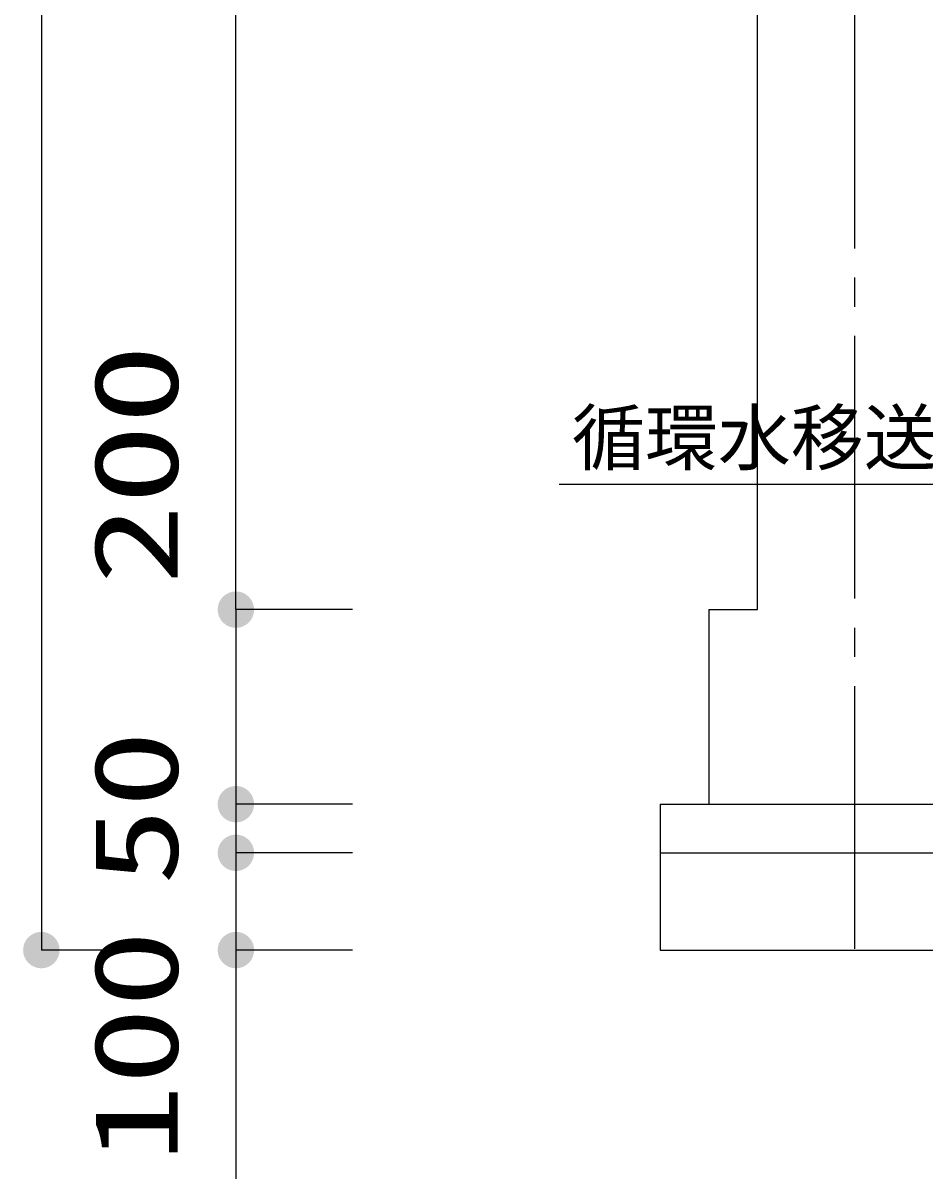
# Model space of a CAD drawing. Units: millimetres, scale not verified. Extents: x -9125 to 8193, y -6841 to 5236.
# Drawn here: x -666 to 262, y -4496 to -3308 of the extents above; entities that cross this region are included whole.
import ezdxf
from ezdxf.enums import TextEntityAlignment as Align

# ---------------------------------------------------------------- set-up
doc = ezdxf.new("R2010")
doc.units = ezdxf.units.MM
doc.header["$LTSCALE"] = 30
doc.linetypes.add('CHAIN2', pattern=[12, 9, -1, 1, -1])
for name, color, linetype, lineweight in [('0-1_KIKI', 3, 'Continuous', 25), ('0-2_SEISAKU', 2, 'Continuous', 25), ('0-6_SUNPO', 7, 'Continuous', 25)]:
    doc.layers.add(name, color=color, linetype=linetype, lineweight=lineweight)
doc.styles.add('MS Gothic', font='')
doc.styles.add('ＭＳ ゴシック', font='')
doc.styles.get('MS Gothic').set_extended_font_data('MS Gothic')
doc.styles.get('ＭＳ ゴシック').set_extended_font_data('MS Gothic')

msp = doc.modelspace()

# ---------------------------------------------------------------- linework, layer by layer
at = {"layer": '0-1_KIKI', "color": 4}
msp.add_line((412.38, -3782.14), (-114.64, -3782.14), dxfattribs=at)
at = {"layer": '0-2_SEISAKU', "linetype": 'CHAIN2'}
msp.add_line((189.47, -4259.3), (189.47, -2020.25), dxfattribs=at)
at = {"layer": '0-2_SEISAKU'}
for p, q in [((89.47, -3910.73), (89.47, -2260.73)), ((39.47, -3910.73), (89.47, -3910.73)), ((39.47, -3910.73), (39.47, -4110.73)), ((-10.53, -4110.73), (2009.47, -4110.73)), ((-10.53, -4110.73), (-10.53, -4210.73)), ((-10.53, -4160.73), (2009.47, -4160.73))]:
    msp.add_line(p, q, dxfattribs=at)
msp.add_lwpolyline([(-10.53, -4160.73), (-10.53, -4260.73), (2009.47, -4260.73)], dxfattribs=at)
at = {"layer": '0-6_SUNPO', "color": 4}
for p, q in [((-646.84, -2060.73), (-646.84, -4260.73)), ((-446.84, -3910.72), (-446.84, -2310.73)), ((-326.84, -3910.72), (-446.84, -3910.72)), ((-446.84, -3910.72), (-446.84, -4110.72)), ((-326.84, -3910.72), (-446.84, -3910.72)), ((-326.84, -4110.72), (-446.84, -4110.72)), ((-326.84, -4110.72), (-446.84, -4110.72)), ((-446.84, -4110.72), (-446.84, -4160.72)), ((-326.84, -4160.72), (-446.84, -4160.72)), ((-326.84, -4160.72), (-446.84, -4160.72)), ((-446.84, -4160.72), (-446.84, -4260.72)), ((-526.84, -4260.73), (-646.84, -4260.73)), ((-326.84, -4260.72), (-446.84, -4260.72)), ((-446.84, -4260.72), (-446.84, -4495.96))]:
    msp.add_line(p, q, dxfattribs=at)
at = {"layer": '0-6_SUNPO'}
for points in [[(-457.25, -3895.13), (-446.84, -3910.72), (-460.1, -3897.46)], [(-457.25, -3895.13), (-446.84, -3910.72), (-460.1, -3897.46)], [(-454.01, -3893.4), (-446.84, -3910.72), (-457.25, -3895.13)], [(-454.01, -3893.4), (-446.84, -3910.72), (-457.25, -3895.13)], [(-450.5, -3892.33), (-446.84, -3910.72), (-454.01, -3893.4)], [(-450.5, -3892.33), (-446.84, -3910.72), (-454.01, -3893.4)], [(-446.84, -3891.97), (-446.84, -3910.72), (-450.5, -3892.33)], [(-446.84, -3891.97), (-446.84, -3910.72), (-450.5, -3892.33)], [(-443.18, -3892.33), (-446.84, -3910.72), (-446.84, -3891.97)], [(-443.18, -3892.33), (-446.84, -3910.72), (-446.84, -3891.97)], [(-439.66, -3893.4), (-446.84, -3910.72), (-443.18, -3892.33)], [(-439.66, -3893.4), (-446.84, -3910.72), (-443.18, -3892.33)], [(-436.42, -3895.13), (-446.84, -3910.72), (-439.66, -3893.4)], [(-436.42, -3895.13), (-446.84, -3910.72), (-439.66, -3893.4)], [(-433.58, -3897.46), (-446.84, -3910.72), (-436.42, -3895.13)], [(-433.58, -3897.46), (-446.84, -3910.72), (-436.42, -3895.13)], [(-465.23, -3907.06), (-446.84, -3910.72), (-465.59, -3910.72)], [(-465.23, -3907.06), (-446.84, -3910.72), (-465.59, -3910.72)], [(-464.16, -3903.55), (-446.84, -3910.72), (-465.23, -3907.06)], [(-464.16, -3903.55), (-446.84, -3910.72), (-465.23, -3907.06)], [(-462.43, -3900.31), (-446.84, -3910.72), (-464.16, -3903.55)], [(-462.43, -3900.31), (-446.84, -3910.72), (-464.16, -3903.55)], [(-460.1, -3897.46), (-446.84, -3910.72), (-462.43, -3900.31)], [(-460.1, -3897.46), (-446.84, -3910.72), (-462.43, -3900.31)], [(-431.25, -3900.31), (-446.84, -3910.72), (-433.58, -3897.46)], [(-431.25, -3900.31), (-446.84, -3910.72), (-433.58, -3897.46)], [(-429.51, -3903.55), (-446.84, -3910.72), (-431.25, -3900.31)], [(-429.51, -3903.55), (-446.84, -3910.72), (-431.25, -3900.31)], [(-428.45, -3907.06), (-446.84, -3910.72), (-429.51, -3903.55)], [(-428.45, -3907.06), (-446.84, -3910.72), (-429.51, -3903.55)], [(-428.09, -3910.72), (-446.84, -3910.72), (-428.45, -3907.06)], [(-428.09, -3910.72), (-446.84, -3910.72), (-428.45, -3907.06)], [(-465.59, -3910.72), (-446.84, -3910.72), (-465.23, -3914.38)], [(-465.59, -3910.72), (-446.84, -3910.72), (-465.23, -3914.38)], [(-465.23, -3914.38), (-446.84, -3910.72), (-464.16, -3917.9)], [(-465.23, -3914.38), (-446.84, -3910.72), (-464.16, -3917.9)], [(-464.16, -3917.9), (-446.84, -3910.72), (-462.43, -3921.14)], [(-464.16, -3917.9), (-446.84, -3910.72), (-462.43, -3921.14)], [(-462.43, -3921.14), (-446.84, -3910.72), (-460.1, -3923.98)], [(-462.43, -3921.14), (-446.84, -3910.72), (-460.1, -3923.98)], [(-460.1, -3923.98), (-446.84, -3910.72), (-457.25, -3926.31)], [(-460.1, -3923.98), (-446.84, -3910.72), (-457.25, -3926.31)], [(-457.25, -3926.31), (-446.84, -3910.72), (-454.01, -3928.05)], [(-457.25, -3926.31), (-446.84, -3910.72), (-454.01, -3928.05)], [(-454.01, -3928.05), (-446.84, -3910.72), (-450.5, -3929.11)], [(-454.01, -3928.05), (-446.84, -3910.72), (-450.5, -3929.11)], [(-450.5, -3929.11), (-446.84, -3910.72), (-446.84, -3929.47)], [(-450.5, -3929.11), (-446.84, -3910.72), (-446.84, -3929.47)], [(-446.84, -3929.47), (-446.84, -3910.72), (-443.18, -3929.11)], [(-443.18, -3929.11), (-446.84, -3910.72), (-439.66, -3928.05)], [(-439.66, -3928.05), (-446.84, -3910.72), (-436.42, -3926.31)], [(-436.42, -3926.31), (-446.84, -3910.72), (-433.58, -3923.98)], [(-433.58, -3923.98), (-446.84, -3910.72), (-431.25, -3921.14)], [(-431.25, -3921.14), (-446.84, -3910.72), (-429.51, -3917.9)], [(-429.51, -3917.9), (-446.84, -3910.72), (-428.45, -3914.38)], [(-428.45, -3914.38), (-446.84, -3910.72), (-428.09, -3910.72)], [(-446.84, -3929.47), (-446.84, -3910.72), (-443.18, -3929.11)], [(-443.18, -3929.11), (-446.84, -3910.72), (-439.66, -3928.05)], [(-439.66, -3928.05), (-446.84, -3910.72), (-436.42, -3926.31)], [(-436.42, -3926.31), (-446.84, -3910.72), (-433.58, -3923.98)], [(-433.58, -3923.98), (-446.84, -3910.72), (-431.25, -3921.14)], [(-431.25, -3921.14), (-446.84, -3910.72), (-429.51, -3917.9)], [(-429.51, -3917.9), (-446.84, -3910.72), (-428.45, -3914.38)], [(-428.45, -3914.38), (-446.84, -3910.72), (-428.09, -3910.72)], [(-460.1, -4097.46), (-446.84, -4110.72), (-462.43, -4100.31)], [(-460.1, -4097.46), (-446.84, -4110.72), (-462.43, -4100.31)], [(-457.25, -4095.13), (-446.84, -4110.72), (-460.1, -4097.46)], [(-457.25, -4095.13), (-446.84, -4110.72), (-460.1, -4097.46)], [(-454.01, -4093.4), (-446.84, -4110.72), (-457.25, -4095.13)], [(-454.01, -4093.4), (-446.84, -4110.72), (-457.25, -4095.13)], [(-450.5, -4092.33), (-446.84, -4110.72), (-454.01, -4093.4)], [(-450.5, -4092.33), (-446.84, -4110.72), (-454.01, -4093.4)], [(-446.84, -4091.97), (-446.84, -4110.72), (-450.5, -4092.33)], [(-446.84, -4091.97), (-446.84, -4110.72), (-450.5, -4092.33)], [(-443.18, -4092.33), (-446.84, -4110.72), (-446.84, -4091.97)], [(-443.18, -4092.33), (-446.84, -4110.72), (-446.84, -4091.97)], [(-439.66, -4093.4), (-446.84, -4110.72), (-443.18, -4092.33)], [(-439.66, -4093.4), (-446.84, -4110.72), (-443.18, -4092.33)], [(-436.42, -4095.13), (-446.84, -4110.72), (-439.66, -4093.4)], [(-436.42, -4095.13), (-446.84, -4110.72), (-439.66, -4093.4)], [(-433.58, -4097.46), (-446.84, -4110.72), (-436.42, -4095.13)], [(-433.58, -4097.46), (-446.84, -4110.72), (-436.42, -4095.13)], [(-431.25, -4100.31), (-446.84, -4110.72), (-433.58, -4097.46)], [(-431.25, -4100.31), (-446.84, -4110.72), (-433.58, -4097.46)], [(-465.23, -4107.06), (-446.84, -4110.72), (-465.59, -4110.72)], [(-465.23, -4107.06), (-446.84, -4110.72), (-465.59, -4110.72)], [(-465.59, -4110.72), (-446.84, -4110.72), (-465.23, -4114.38)], [(-465.59, -4110.72), (-446.84, -4110.72), (-465.23, -4114.38)], [(-464.16, -4103.55), (-446.84, -4110.72), (-465.23, -4107.06)], [(-464.16, -4103.55), (-446.84, -4110.72), (-465.23, -4107.06)], [(-465.23, -4114.38), (-446.84, -4110.72), (-464.16, -4117.9)], [(-465.23, -4114.38), (-446.84, -4110.72), (-464.16, -4117.9)], [(-462.43, -4100.31), (-446.84, -4110.72), (-464.16, -4103.55)], [(-462.43, -4100.31), (-446.84, -4110.72), (-464.16, -4103.55)], [(-464.16, -4117.9), (-446.84, -4110.72), (-462.43, -4121.14)], [(-464.16, -4117.9), (-446.84, -4110.72), (-462.43, -4121.14)], [(-462.43, -4121.14), (-446.84, -4110.72), (-460.1, -4123.98)], [(-462.43, -4121.14), (-446.84, -4110.72), (-460.1, -4123.98)], [(-460.1, -4123.98), (-446.84, -4110.72), (-457.25, -4126.31)], [(-460.1, -4123.98), (-446.84, -4110.72), (-457.25, -4126.31)], [(-457.25, -4126.31), (-446.84, -4110.72), (-454.01, -4128.05)], [(-457.25, -4126.31), (-446.84, -4110.72), (-454.01, -4128.05)], [(-454.01, -4128.05), (-446.84, -4110.72), (-450.5, -4129.11)], [(-454.01, -4128.05), (-446.84, -4110.72), (-450.5, -4129.11)], [(-450.5, -4129.11), (-446.84, -4110.72), (-446.84, -4129.47)], [(-450.5, -4129.11), (-446.84, -4110.72), (-446.84, -4129.47)], [(-429.51, -4103.55), (-446.84, -4110.72), (-431.25, -4100.31)], [(-429.51, -4103.55), (-446.84, -4110.72), (-431.25, -4100.31)], [(-428.45, -4107.06), (-446.84, -4110.72), (-429.51, -4103.55)], [(-428.45, -4107.06), (-446.84, -4110.72), (-429.51, -4103.55)], [(-428.09, -4110.72), (-446.84, -4110.72), (-428.45, -4107.06)], [(-428.09, -4110.72), (-446.84, -4110.72), (-428.45, -4107.06)], [(-446.84, -4129.47), (-446.84, -4110.72), (-443.18, -4129.11)], [(-443.18, -4129.11), (-446.84, -4110.72), (-439.66, -4128.05)], [(-439.66, -4128.05), (-446.84, -4110.72), (-436.42, -4126.31)], [(-436.42, -4126.31), (-446.84, -4110.72), (-433.58, -4123.98)], [(-433.58, -4123.98), (-446.84, -4110.72), (-431.25, -4121.14)], [(-431.25, -4121.14), (-446.84, -4110.72), (-429.51, -4117.9)], [(-429.51, -4117.9), (-446.84, -4110.72), (-428.45, -4114.38)], [(-428.45, -4114.38), (-446.84, -4110.72), (-428.09, -4110.72)], [(-446.84, -4129.47), (-446.84, -4110.72), (-443.18, -4129.11)], [(-443.18, -4129.11), (-446.84, -4110.72), (-439.66, -4128.05)], [(-439.66, -4128.05), (-446.84, -4110.72), (-436.42, -4126.31)], [(-436.42, -4126.31), (-446.84, -4110.72), (-433.58, -4123.98)], [(-433.58, -4123.98), (-446.84, -4110.72), (-431.25, -4121.14)], [(-431.25, -4121.14), (-446.84, -4110.72), (-429.51, -4117.9)], [(-429.51, -4117.9), (-446.84, -4110.72), (-428.45, -4114.38)], [(-428.45, -4114.38), (-446.84, -4110.72), (-428.09, -4110.72)], [(-457.25, -4145.13), (-446.84, -4160.72), (-460.1, -4147.46)], [(-457.25, -4145.13), (-446.84, -4160.72), (-460.1, -4147.46)], [(-454.01, -4143.4), (-446.84, -4160.72), (-457.25, -4145.13)], [(-454.01, -4143.4), (-446.84, -4160.72), (-457.25, -4145.13)], [(-450.5, -4142.33), (-446.84, -4160.72), (-454.01, -4143.4)], [(-450.5, -4142.33), (-446.84, -4160.72), (-454.01, -4143.4)], [(-446.84, -4141.97), (-446.84, -4160.72), (-450.5, -4142.33)], [(-446.84, -4141.97), (-446.84, -4160.72), (-450.5, -4142.33)], [(-443.18, -4142.33), (-446.84, -4160.72), (-446.84, -4141.97)], [(-443.18, -4142.33), (-446.84, -4160.72), (-446.84, -4141.97)], [(-439.66, -4143.4), (-446.84, -4160.72), (-443.18, -4142.33)], [(-439.66, -4143.4), (-446.84, -4160.72), (-443.18, -4142.33)], [(-436.42, -4145.13), (-446.84, -4160.72), (-439.66, -4143.4)], [(-436.42, -4145.13), (-446.84, -4160.72), (-439.66, -4143.4)], [(-433.58, -4147.46), (-446.84, -4160.72), (-436.42, -4145.13)], [(-433.58, -4147.46), (-446.84, -4160.72), (-436.42, -4145.13)], [(-465.23, -4157.06), (-446.84, -4160.72), (-465.59, -4160.72)], [(-465.23, -4157.06), (-446.84, -4160.72), (-465.59, -4160.72)], [(-464.16, -4153.55), (-446.84, -4160.72), (-465.23, -4157.06)], [(-464.16, -4153.55), (-446.84, -4160.72), (-465.23, -4157.06)], [(-462.43, -4150.31), (-446.84, -4160.72), (-464.16, -4153.55)], [(-462.43, -4150.31), (-446.84, -4160.72), (-464.16, -4153.55)], [(-460.1, -4147.46), (-446.84, -4160.72), (-462.43, -4150.31)], [(-460.1, -4147.46), (-446.84, -4160.72), (-462.43, -4150.31)], [(-431.25, -4150.31), (-446.84, -4160.72), (-433.58, -4147.46)], [(-431.25, -4150.31), (-446.84, -4160.72), (-433.58, -4147.46)], [(-429.51, -4153.55), (-446.84, -4160.72), (-431.25, -4150.31)], [(-429.51, -4153.55), (-446.84, -4160.72), (-431.25, -4150.31)], [(-428.45, -4157.06), (-446.84, -4160.72), (-429.51, -4153.55)], [(-428.45, -4157.06), (-446.84, -4160.72), (-429.51, -4153.55)], [(-428.09, -4160.72), (-446.84, -4160.72), (-428.45, -4157.06)], [(-428.09, -4160.72), (-446.84, -4160.72), (-428.45, -4157.06)], [(-465.59, -4160.72), (-446.84, -4160.72), (-465.23, -4164.38)], [(-465.59, -4160.72), (-446.84, -4160.72), (-465.23, -4164.38)], [(-465.23, -4164.38), (-446.84, -4160.72), (-464.16, -4167.9)], [(-465.23, -4164.38), (-446.84, -4160.72), (-464.16, -4167.9)], [(-464.16, -4167.9), (-446.84, -4160.72), (-462.43, -4171.14)], [(-464.16, -4167.9), (-446.84, -4160.72), (-462.43, -4171.14)], [(-462.43, -4171.14), (-446.84, -4160.72), (-460.1, -4173.98)], [(-462.43, -4171.14), (-446.84, -4160.72), (-460.1, -4173.98)], [(-460.1, -4173.98), (-446.84, -4160.72), (-457.25, -4176.31)], [(-460.1, -4173.98), (-446.84, -4160.72), (-457.25, -4176.31)], [(-457.25, -4176.31), (-446.84, -4160.72), (-454.01, -4178.05)], [(-457.25, -4176.31), (-446.84, -4160.72), (-454.01, -4178.05)], [(-454.01, -4178.05), (-446.84, -4160.72), (-450.5, -4179.11)], [(-454.01, -4178.05), (-446.84, -4160.72), (-450.5, -4179.11)], [(-450.5, -4179.11), (-446.84, -4160.72), (-446.84, -4179.47)], [(-450.5, -4179.11), (-446.84, -4160.72), (-446.84, -4179.47)], [(-446.84, -4179.47), (-446.84, -4160.72), (-443.18, -4179.11)], [(-443.18, -4179.11), (-446.84, -4160.72), (-439.66, -4178.05)], [(-439.66, -4178.05), (-446.84, -4160.72), (-436.42, -4176.31)], [(-436.42, -4176.31), (-446.84, -4160.72), (-433.58, -4173.98)], [(-433.58, -4173.98), (-446.84, -4160.72), (-431.25, -4171.14)], [(-431.25, -4171.14), (-446.84, -4160.72), (-429.51, -4167.9)], [(-429.51, -4167.9), (-446.84, -4160.72), (-428.45, -4164.38)], [(-428.45, -4164.38), (-446.84, -4160.72), (-428.09, -4160.72)], [(-446.84, -4179.47), (-446.84, -4160.72), (-443.18, -4179.11)], [(-443.18, -4179.11), (-446.84, -4160.72), (-439.66, -4178.05)], [(-439.66, -4178.05), (-446.84, -4160.72), (-436.42, -4176.31)], [(-436.42, -4176.31), (-446.84, -4160.72), (-433.58, -4173.98)], [(-433.58, -4173.98), (-446.84, -4160.72), (-431.25, -4171.14)], [(-431.25, -4171.14), (-446.84, -4160.72), (-429.51, -4167.9)], [(-429.51, -4167.9), (-446.84, -4160.72), (-428.45, -4164.38)], [(-428.45, -4164.38), (-446.84, -4160.72), (-428.09, -4160.72)], [(-664.16, -4253.55), (-646.84, -4260.73), (-665.23, -4257.07)], [(-662.43, -4250.31), (-646.84, -4260.73), (-664.16, -4253.55)], [(-660.1, -4247.47), (-646.84, -4260.73), (-662.43, -4250.31)], [(-657.25, -4245.14), (-646.84, -4260.73), (-660.1, -4247.47)], [(-654.01, -4243.41), (-646.84, -4260.73), (-657.25, -4245.14)], [(-650.5, -4242.34), (-646.84, -4260.73), (-654.01, -4243.41)], [(-646.84, -4241.98), (-646.84, -4260.73), (-650.5, -4242.34)], [(-643.18, -4242.34), (-646.84, -4260.73), (-646.84, -4241.98)], [(-639.66, -4243.41), (-646.84, -4260.73), (-643.18, -4242.34)], [(-636.42, -4245.14), (-646.84, -4260.73), (-639.66, -4243.41)], [(-633.58, -4247.47), (-646.84, -4260.73), (-636.42, -4245.14)], [(-631.25, -4250.31), (-646.84, -4260.73), (-633.58, -4247.47)], [(-629.51, -4253.55), (-646.84, -4260.73), (-631.25, -4250.31)], [(-628.45, -4257.07), (-646.84, -4260.73), (-629.51, -4253.55)], [(-464.16, -4253.55), (-446.84, -4260.72), (-465.23, -4257.06)], [(-462.43, -4250.31), (-446.84, -4260.72), (-464.16, -4253.55)], [(-460.1, -4247.46), (-446.84, -4260.72), (-462.43, -4250.31)], [(-457.25, -4245.13), (-446.84, -4260.72), (-460.1, -4247.46)], [(-454.01, -4243.4), (-446.84, -4260.72), (-457.25, -4245.13)], [(-450.5, -4242.33), (-446.84, -4260.72), (-454.01, -4243.4)], [(-446.84, -4241.97), (-446.84, -4260.72), (-450.5, -4242.33)], [(-443.18, -4242.33), (-446.84, -4260.72), (-446.84, -4241.97)], [(-439.66, -4243.4), (-446.84, -4260.72), (-443.18, -4242.33)], [(-436.42, -4245.13), (-446.84, -4260.72), (-439.66, -4243.4)], [(-433.58, -4247.46), (-446.84, -4260.72), (-436.42, -4245.13)], [(-431.25, -4250.31), (-446.84, -4260.72), (-433.58, -4247.46)], [(-429.51, -4253.55), (-446.84, -4260.72), (-431.25, -4250.31)], [(-428.45, -4257.06), (-446.84, -4260.72), (-429.51, -4253.55)], [(-665.23, -4257.07), (-646.84, -4260.73), (-665.59, -4260.73)], [(-665.59, -4260.73), (-646.84, -4260.73), (-665.23, -4264.39)], [(-665.23, -4264.39), (-646.84, -4260.73), (-664.16, -4267.91)], [(-664.16, -4267.91), (-646.84, -4260.73), (-662.43, -4271.15)], [(-662.43, -4271.15), (-646.84, -4260.73), (-660.1, -4273.99)], [(-660.1, -4273.99), (-646.84, -4260.73), (-657.25, -4276.32)], [(-657.25, -4276.32), (-646.84, -4260.73), (-654.01, -4278.05)], [(-654.01, -4278.05), (-646.84, -4260.73), (-650.5, -4279.12)], [(-650.5, -4279.12), (-646.84, -4260.73), (-646.84, -4279.48)], [(-628.09, -4260.73), (-646.84, -4260.73), (-628.45, -4257.07)], [(-646.84, -4279.48), (-646.84, -4260.73), (-643.18, -4279.12)], [(-643.18, -4279.12), (-646.84, -4260.73), (-639.66, -4278.05)], [(-639.66, -4278.05), (-646.84, -4260.73), (-636.42, -4276.32)], [(-636.42, -4276.32), (-646.84, -4260.73), (-633.58, -4273.99)], [(-633.58, -4273.99), (-646.84, -4260.73), (-631.25, -4271.15)], [(-631.25, -4271.15), (-646.84, -4260.73), (-629.51, -4267.91)], [(-629.51, -4267.91), (-646.84, -4260.73), (-628.45, -4264.39)], [(-628.45, -4264.39), (-646.84, -4260.73), (-628.09, -4260.73)], [(-465.23, -4257.06), (-446.84, -4260.72), (-465.59, -4260.72)], [(-465.59, -4260.72), (-446.84, -4260.72), (-465.23, -4264.38)], [(-465.23, -4264.38), (-446.84, -4260.72), (-464.16, -4267.9)], [(-464.16, -4267.9), (-446.84, -4260.72), (-462.43, -4271.14)], [(-462.43, -4271.14), (-446.84, -4260.72), (-460.1, -4273.98)], [(-460.1, -4273.98), (-446.84, -4260.72), (-457.25, -4276.31)], [(-457.25, -4276.31), (-446.84, -4260.72), (-454.01, -4278.05)], [(-454.01, -4278.05), (-446.84, -4260.72), (-450.5, -4279.11)], [(-450.5, -4279.11), (-446.84, -4260.72), (-446.84, -4279.47)], [(-428.09, -4260.72), (-446.84, -4260.72), (-428.45, -4257.06)], [(-446.84, -4279.47), (-446.84, -4260.72), (-443.18, -4279.11)], [(-443.18, -4279.11), (-446.84, -4260.72), (-439.66, -4278.05)], [(-439.66, -4278.05), (-446.84, -4260.72), (-436.42, -4276.31)], [(-436.42, -4276.31), (-446.84, -4260.72), (-433.58, -4273.98)], [(-433.58, -4273.98), (-446.84, -4260.72), (-431.25, -4271.14)], [(-431.25, -4271.14), (-446.84, -4260.72), (-429.51, -4267.9)], [(-429.51, -4267.9), (-446.84, -4260.72), (-428.45, -4264.38)], [(-428.45, -4264.38), (-446.84, -4260.72), (-428.09, -4260.72)]]:
    msp.add_solid(points, dxfattribs=at)

# ---------------------------------------------------------------- texts
at = {"layer": '0-1_KIKI', "color": 4, "style": 'MS Gothic'}
msp.add_text('循環水移送装置', height=54.99, dxfattribs=at).set_placement((-101.36, -3777.95), align=Align.BOTTOM_LEFT)
at = {"layer": '0-6_SUNPO', "color": 3, "style": 'ＭＳ ゴシック'}
for s, width, p in [('200', 1.4, (-480.59, -3885.24)), ('50', 1.35, (-480.59, -4194.01)), ('100', 1.35, (-480.59, -4478.83))]:
    msp.add_text(s, height=86.59, rotation=90, dxfattribs=dict(at, width=width)).set_placement(p, align=Align.BOTTOM_LEFT)

doc.saveas('drawing.dxf')
